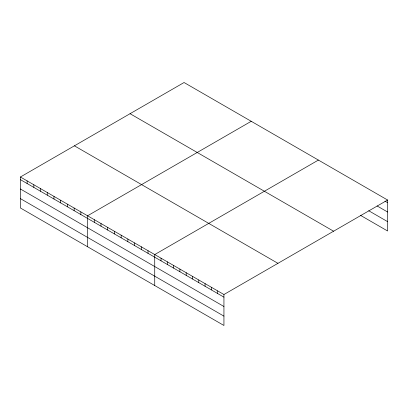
<?xml version="1.0" encoding="UTF-8"?>
<svg xmlns="http://www.w3.org/2000/svg" width="408" height="408" viewBox="0 0 408 408"><rect width="100%" height="100%" fill="white"/><g stroke="black" fill="none" stroke-linecap="round" stroke-linejoin="round"><path stroke-width="0.61" d="M223.936 306.505L223.936 294.515L20.4 177.006L20.4 207.973L223.936 325.482L223.936 306.505L20.4 188.991M360.34 215.256L387.6 230.994L387.6 200.027L184.064 82.518L20.4 177.006M251.231 121.293L87.567 215.786L87.567 246.753M318.398 160.074L154.734 254.561L154.734 285.529M223.936 294.515L387.6 200.027M384.979 201.154L387.6 202.664M377.114 205.958L387.6 212.012M368.725 210.747L387.6 221.646M130.055 113.699L333.591 231.209M74.409 145.824L277.945 263.333M20.4 179.642L223.936 297.157M20.4 198.625L223.936 316.134M217.648 290.884L217.648 293.525M211.354 287.252L211.354 289.889M205.066 283.621L205.066 286.258M198.773 279.99L198.773 282.627M192.484 276.354L192.484 278.995M186.191 272.723L186.191 275.364M179.897 269.091L179.897 271.728M173.609 265.46L173.609 268.097M167.316 261.829L167.316 264.466M161.027 258.198L161.027 260.834M148.017 250.685L148.017 253.322M141.301 246.809L141.301 249.446M134.584 242.928L134.584 245.57M127.867 239.052L127.867 241.689M121.151 235.171L121.151 237.813M114.434 231.295L114.434 233.932M107.717 227.419L107.717 230.056M101 223.538L101 226.18M94.284 219.662L94.284 222.299M80.85 211.905L80.85 214.547M74.134 208.029L74.134 210.666M67.417 204.153L67.417 206.79M60.7 200.272L60.7 202.914M53.983 196.396L53.983 199.033M47.267 192.515L47.267 195.157M40.55 188.639L40.55 191.276M33.833 184.763L33.833 187.399M27.117 180.882L27.117 183.524"/></g></svg>
